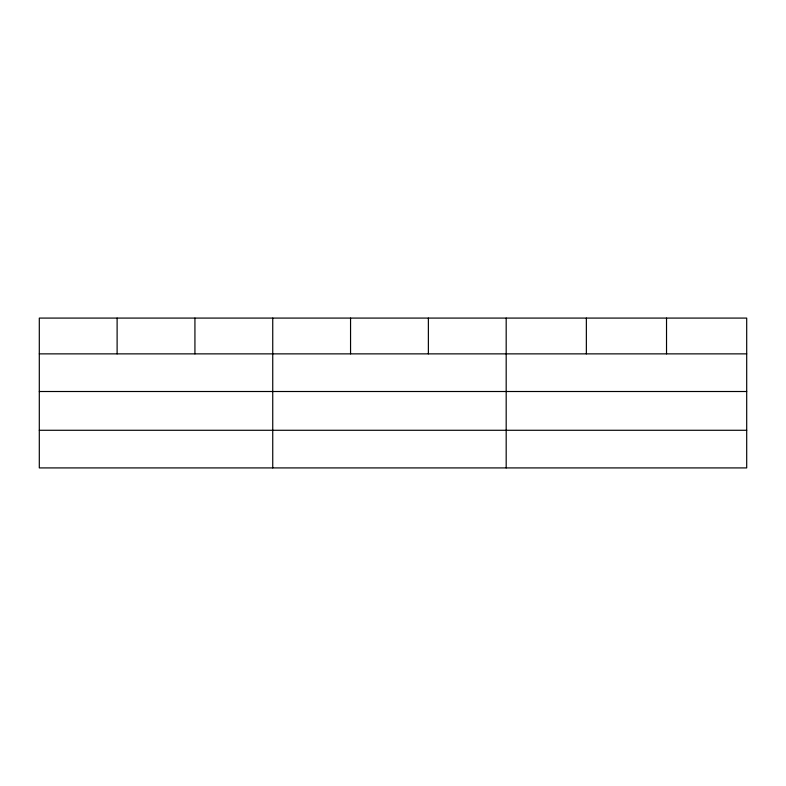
<?xml version="1.0" encoding="UTF-8"?>
<svg xmlns="http://www.w3.org/2000/svg" width="786" height="786" viewBox="0 0 786 786"><rect width="100%" height="100%" fill="white"/><g stroke="black" fill="none" stroke-linecap="round" stroke-linejoin="round"><path stroke-width="1.18" d="M746.7 391.507L746.7 318.084L39.3 318.084L39.3 467.916L746.7 467.916L746.7 391.507L39.3 391.507M39.3 353.867L746.7 353.867M39.3 430.276L746.7 430.276M666.528 318.084L666.528 353.867M586.356 318.084L586.356 353.867M506.184 318.084L506.184 467.916M428.37 318.084L428.37 353.867M350.556 318.084L350.556 353.867M272.742 318.084L272.742 467.916M194.928 318.084L194.928 353.867M117.114 318.084L117.114 353.867"/></g></svg>
